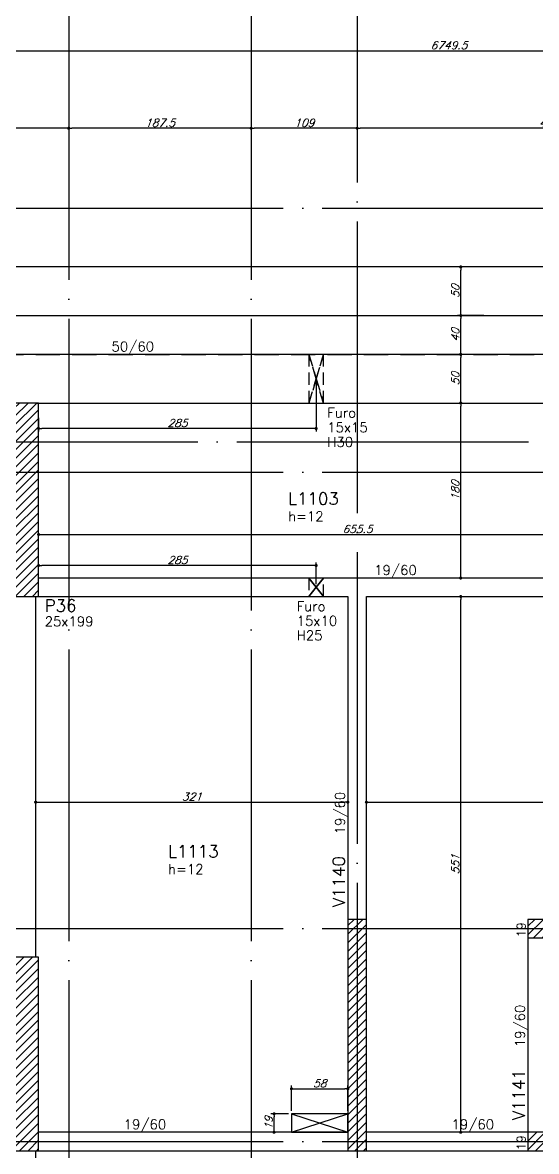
# Model space of a CAD drawing. Extents: x -4723 to 4922, y -2048 to 2452.
# Drawn here: x -553 to -25, y 645 to 1806 of the extents above; entities that cross this region are included whole.
import ezdxf
from ezdxf.enums import TextEntityAlignment as Align

# ---------------------------------------------------------------- set-up
doc = ezdxf.new("R2010")
doc.units = 0
doc.header["$LTSCALE"] = 50
doc.header["$MEASUREMENT"] = 0
for name, pattern in [('DASHED', [0.75, 0.5, -0.25]), ('EIXO', [6.8, 6, -0.4, 0, -0.4]), ('HIDDEN', [0.375, 0.25, -0.125])]:
    doc.linetypes.add(name, pattern=pattern)
doc.layers.get('0').update_dxf_attribs({"linetype": 'CONTINUOUS'})
doc.layers.get('DEFPOINTS').update_dxf_attribs({"linetype": 'CONTINUOUS'})
for name, color, linetype in [('242', 3, 'CONTINUOUS'), ('71', 6, 'CONTINUOUS'), ('F-COTAS', 106, 'CONTINUOUS'), ('F-COTAS-FUROS', 50, 'CONTINUOUS'), ('F-EIXO', 12, 'EIXO'), ('F-FURO-PAREDE', 2, 'HIDDEN'), ('F-FURO-PAREDE-TEXTOS', 2, 'CONTINUOUS'), ('F-LAJES', 3, 'CONTINUOUS'), ('F-LAJES-DIM', 2, 'CONTINUOUS'), ('F-LAJES-NOME', 4, 'CONTINUOUS'), ('F-PILARES-DIM', 172, 'CONTINUOUS'), ('F-PILARES-HACH', 174, 'CONTINUOUS'), ('F-PILARES-NOME', 170, 'CONTINUOUS'), ('F-PILARES-S', 170, 'CONTINUOUS'), ('F-TEXTO', 6, 'CONTINUOUS'), ('F-VIGAS', 3, 'CONTINUOUS'), ('F-VIGAS-DIM', 2, 'CONTINUOUS'), ('F-VIGAS-NOME', 4, 'CONTINUOUS'), ('F-VÃO', 1, 'CONTINUOUS')]:
    doc.layers.add(name, color=color, linetype=linetype)
doc.styles.add('CP-TEXT-INCL', font='simplex.shx', dxfattribs={"oblique": 20})
doc.styles.add('MCP', font='simplex.shx')
doc.styles.add('ROMANS', font='simplex.shx')
doc.dimstyles.new('CP-COTAS-50', dxfattribs={"dimscale": 0.64, "dimtxt": 12.5, "dimasz": 5, "dimexe": 5, "dimexo": 5, "dimgap": 2.5, "dimtad": 1, "dimdec": 1, "dimdsep": 46, "dimtxsty": 'CP-TEXT-INCL', "dimblk1": 'DOT', "dimblk2": 'DOT', "dimsah": 1, "dimcen": 9, "dimclrd": 256, "dimclre": 256, "dimclrt": 256, "dimadec": 0, "dimazin": 0, "dimtfac": 1, "dimtdec": 1, "dimtmove": 2, "dimatfit": 3, "dimldrblk": 'DOT', "dimfxl": 0, "dimtolj": 1, "dimarcsym": 0})

# ---------------------------------------------------------------- blocks, each defined once
blk = doc.blocks.new('_DOT')
at = {"color": 0, "linetype": 'ByBlock'}
blk.add_line((-0.5, 0), (-1, 0), dxfattribs=at)
at = {"color": 0, "linetype": 'ByBlock', "const_width": 0.5}
blk.add_lwpolyline([(-0.25, 0, 1), (0.25, 0, 1)], format="xyb", close=True, dxfattribs=at)
blk = doc.blocks.new('*D45')
at = {"layer": 'DEFPOINTS', "color": 0, "linetype": 'Continuous', "transparency": 16777216}
for p in [(-103, 1215.5), (-103, 1215.5), (-103, 664.5)]:
    blk.add_point(p, dxfattribs=at)
at = {"layer": 'F-COTAS', "linetype": 'Continuous', "lineweight": -2, "transparency": 16777216}
blk.add_line((-103, 667.7), (-103, 1212.3), dxfattribs=at)
at = {"layer": 'F-COTAS', "linetype": 'Continuous', "lineweight": -2, "transparency": 16777216, "xscale": 3.2, "yscale": 3.2, "zscale": 3.2}
for p, rotation in [((-103, 1215.5), 90), ((-103, 664.5), 270)]:
    blk.add_blockref('_DOT', p, dxfattribs=dict(at, rotation=rotation))
at = {"layer": 'F-COTAS', "linetype": 'Continuous', "transparency": 16777216, "insert": (-108.6, 940), "char_height": 8, "attachment_point": 5, "rotation": 90, "style": 'CP-TEXT-INCL'}
blk.add_mtext('\\A1;551', dxfattribs=at)
blk = doc.blocks.new('*D46')
at = {"layer": 'DEFPOINTS', "color": 0, "linetype": 'Continuous', "transparency": 16777216}
for p in [(-103, 1414.5), (-103, 1414.5), (-103, 1234.5)]:
    blk.add_point(p, dxfattribs=at)
at = {"layer": 'F-COTAS', "linetype": 'Continuous', "lineweight": -2, "transparency": 16777216}
blk.add_line((-103, 1237.7), (-103, 1411.3), dxfattribs=at)
at = {"layer": 'F-COTAS', "linetype": 'Continuous', "lineweight": -2, "transparency": 16777216, "xscale": 3.2, "yscale": 3.2, "zscale": 3.2}
for p, rotation in [((-103, 1414.5), 90), ((-103, 1234.5), 270)]:
    blk.add_blockref('_DOT', p, dxfattribs=dict(at, rotation=rotation))
at = {"layer": 'F-COTAS', "linetype": 'Continuous', "transparency": 16777216, "insert": (-108.6, 1324.5), "char_height": 8, "attachment_point": 5, "rotation": 90, "style": 'CP-TEXT-INCL'}
blk.add_mtext('\\A1;180', dxfattribs=at)
blk = doc.blocks.new('*D47')
at = {"layer": 'DEFPOINTS', "color": 0, "linetype": 'Continuous', "transparency": 16777216}
for p in [(-103, 1464.5), (-103, 1464.5), (-103, 1414.5)]:
    blk.add_point(p, dxfattribs=at)
at = {"layer": 'F-COTAS', "linetype": 'Continuous', "lineweight": -2, "transparency": 16777216}
blk.add_line((-103, 1417.7), (-103, 1461.3), dxfattribs=at)
at = {"layer": 'F-COTAS', "linetype": 'Continuous', "lineweight": -2, "transparency": 16777216, "xscale": 3.2, "yscale": 3.2, "zscale": 3.2}
for p, rotation in [((-103, 1464.5), 90), ((-103, 1414.5), 270)]:
    blk.add_blockref('_DOT', p, dxfattribs=dict(at, rotation=rotation))
at = {"layer": 'F-COTAS', "linetype": 'Continuous', "transparency": 16777216, "insert": (-108.6, 1439.5), "char_height": 8, "attachment_point": 5, "rotation": 90, "style": 'CP-TEXT-INCL'}
blk.add_mtext('\\A1;50', dxfattribs=at)
blk = doc.blocks.new('*D48')
at = {"layer": 'DEFPOINTS', "color": 0, "linetype": 'Continuous', "transparency": 16777216}
for p in [(-103, 1504.5), (-103, 1504.5), (-103, 1464.5)]:
    blk.add_point(p, dxfattribs=at)
at = {"layer": 'F-COTAS', "linetype": 'Continuous', "lineweight": -2, "transparency": 16777216}
blk.add_line((-103, 1467.7), (-103, 1501.3), dxfattribs=at)
at = {"layer": 'F-COTAS', "linetype": 'Continuous', "lineweight": -2, "transparency": 16777216, "xscale": 3.2, "yscale": 3.2, "zscale": 3.2}
for p, rotation in [((-103, 1504.5), 90), ((-103, 1464.5), 270)]:
    blk.add_blockref('_DOT', p, dxfattribs=dict(at, rotation=rotation))
at = {"layer": 'F-COTAS', "linetype": 'Continuous', "transparency": 16777216, "insert": (-108.6, 1484.5), "char_height": 8, "attachment_point": 5, "rotation": 90, "style": 'CP-TEXT-INCL'}
blk.add_mtext('\\A1;40', dxfattribs=at)
blk = doc.blocks.new('*D83')
at = {"layer": 'DEFPOINTS', "color": 0, "linetype": 'Continuous', "transparency": 16777216}
for p in [(-540, 1004), (-219, 1004), (-219, 1004)]:
    blk.add_point(p, dxfattribs=at)
at = {"layer": 'F-COTAS', "linetype": 'Continuous', "lineweight": -2, "transparency": 16777216}
blk.add_line((-536.8, 1004), (-222.2, 1004), dxfattribs=at)
at = {"layer": 'F-COTAS', "linetype": 'Continuous', "lineweight": -2, "transparency": 16777216, "xscale": 3.2, "yscale": 3.2, "zscale": 3.2, "rotation": 180}
blk.add_blockref('_DOT', (-540, 1004), dxfattribs=at)
at = {"layer": 'F-COTAS', "linetype": 'Continuous', "lineweight": -2, "transparency": 16777216, "xscale": 3.2, "yscale": 3.2, "zscale": 3.2}
blk.add_blockref('_DOT', (-219, 1004), dxfattribs=at)
at = {"layer": 'F-COTAS', "linetype": 'Continuous', "transparency": 16777216, "insert": (-379.5, 1009.6), "char_height": 8, "attachment_point": 5, "style": 'CP-TEXT-INCL'}
blk.add_mtext('\\A1;321', dxfattribs=at)
blk = doc.blocks.new('*D84')
at = {"layer": 'DEFPOINTS', "color": 0, "linetype": 'Continuous', "transparency": 16777216}
for p in [(-200, 1004), (596, 1004), (596, 1004)]:
    blk.add_point(p, dxfattribs=at)
at = {"layer": 'F-COTAS', "linetype": 'Continuous', "lineweight": -2, "transparency": 16777216}
blk.add_line((-196.8, 1004), (592.8, 1004), dxfattribs=at)
at = {"layer": 'F-COTAS', "linetype": 'Continuous', "lineweight": -2, "transparency": 16777216, "xscale": 3.2, "yscale": 3.2, "zscale": 3.2, "rotation": 180}
blk.add_blockref('_DOT', (-200, 1004), dxfattribs=at)
at = {"layer": 'F-COTAS', "linetype": 'Continuous', "lineweight": -2, "transparency": 16777216, "xscale": 3.2, "yscale": 3.2, "zscale": 3.2}
blk.add_blockref('_DOT', (596, 1004), dxfattribs=at)
at = {"layer": 'F-COTAS', "linetype": 'Continuous', "transparency": 16777216, "insert": (198, 1009.6), "char_height": 8, "attachment_point": 5, "style": 'CP-TEXT-INCL'}
blk.add_mtext('\\A1;796', dxfattribs=at)
blk = doc.blocks.new('*D91')
at = {"layer": 'DEFPOINTS', "color": 0, "linetype": 'Continuous', "transparency": 16777216}
for p in [(-537, 1279.3), (118.5, 1279.3), (118.5, 1279.3)]:
    blk.add_point(p, dxfattribs=at)
at = {"layer": 'F-COTAS', "linetype": 'Continuous', "lineweight": -2, "transparency": 16777216}
blk.add_line((-533.8, 1279.3), (115.3, 1279.3), dxfattribs=at)
at = {"layer": 'F-COTAS', "linetype": 'Continuous', "lineweight": -2, "transparency": 16777216, "xscale": 3.2, "yscale": 3.2, "zscale": 3.2, "rotation": 180}
blk.add_blockref('_DOT', (-537, 1279.3), dxfattribs=at)
at = {"layer": 'F-COTAS', "linetype": 'Continuous', "lineweight": -2, "transparency": 16777216, "xscale": 3.2, "yscale": 3.2, "zscale": 3.2}
blk.add_blockref('_DOT', (118.5, 1279.3), dxfattribs=at)
at = {"layer": 'F-COTAS', "linetype": 'Continuous', "transparency": 16777216, "insert": (-209.2, 1284.9), "char_height": 8, "attachment_point": 5, "style": 'CP-TEXT-INCL'}
blk.add_mtext('\\A1;655.5', dxfattribs=at)
blk = doc.blocks.new('*D142')
at = {"layer": 'DEFPOINTS', "color": 0, "linetype": 'Continuous', "transparency": 16777216}
for p in [(-103, 1554.5), (-75.9, 1554.5), (-75.9, 1504.5)]:
    blk.add_point(p, dxfattribs=at)
at = {"layer": 'F-COTAS', "linetype": 'Continuous', "lineweight": -2, "transparency": 16777216}
for p, q in [((-79.1, 1554.5), (-106.2, 1554.5)), ((-103, 1507.7), (-103, 1551.3)), ((-79.1, 1504.5), (-106.2, 1504.5))]:
    blk.add_line(p, q, dxfattribs=at)
at = {"layer": 'F-COTAS', "linetype": 'Continuous', "lineweight": -2, "transparency": 16777216, "xscale": 3.2, "yscale": 3.2, "zscale": 3.2}
for p, rotation in [((-103, 1554.5), 90), ((-103, 1504.5), 270)]:
    blk.add_blockref('_DOT', p, dxfattribs=dict(at, rotation=rotation))
at = {"layer": 'F-COTAS', "linetype": 'Continuous', "transparency": 16777216, "insert": (-108.6, 1529.5), "char_height": 8, "attachment_point": 5, "rotation": 90, "style": 'CP-TEXT-INCL'}
blk.add_mtext('\\A1;50', dxfattribs=at)
blk = doc.blocks.new('*U152')
at = {"layer": 'F-EIXO'}
blk.add_line((0, 0), (7197, 0), dxfattribs=at)
at = {"layer": 'F-TEXTO', "style": 'ROMANS'}
blk.add_attdef('EIXO', text='', height=17.5, dxfattribs=at).set_placement((-28.2072, 0), align=Align.MIDDLE_CENTER)
blk = doc.blocks.new('*U155')
at = {"layer": 'F-EIXO'}
blk.add_line((0, 0), (7197, 0), dxfattribs=at)
at = {"layer": 'F-TEXTO', "style": 'ROMANS'}
blk.add_attdef('EIXO', text='', height=17.5, dxfattribs=at).set_placement((-28.2072, 0), align=Align.MIDDLE_CENTER)
blk = doc.blocks.new('*U156')
at = {"layer": 'F-EIXO'}
blk.add_line((0, 0), (7197, 0), dxfattribs=at)
at = {"layer": 'F-TEXTO', "style": 'ROMANS'}
blk.add_attdef('EIXO', text='', height=17.5, dxfattribs=at).set_placement((-28.2072, 0), align=Align.MIDDLE_CENTER)
blk = doc.blocks.new('*U157')
at = {"layer": 'F-EIXO'}
blk.add_line((0, 0), (7285, 0), dxfattribs=at)
at = {"layer": 'F-TEXTO', "style": 'ROMANS'}
blk.add_attdef('EIXO', text='', height=17.5, dxfattribs=at).set_placement((-28.2072, 0), align=Align.MIDDLE_CENTER)
blk = doc.blocks.new('*U163')
at = {"layer": 'F-EIXO'}
blk.add_line((0, 0), (0, -2655), dxfattribs=at)
at = {"layer": 'F-TEXTO', "style": 'ROMANS'}
blk.add_attdef('EIXO', text='', height=17.5, rotation=360, dxfattribs=at).set_placement((0, 28.2), align=Align.MIDDLE_CENTER)
blk = doc.blocks.new('*U166')
at = {"layer": 'F-EIXO'}
blk.add_line((0, 0), (0, -2655), dxfattribs=at)
at = {"layer": 'F-TEXTO', "style": 'ROMANS'}
blk.add_attdef('EIXO', text='', height=17.5, rotation=360, dxfattribs=at).set_placement((0, 28.2), align=Align.MIDDLE_CENTER)
blk = doc.blocks.new('*U167')
at = {"layer": 'F-EIXO'}
blk.add_line((0, 0), (0, -2755), dxfattribs=at)
at = {"layer": 'F-TEXTO', "style": 'ROMANS'}
blk.add_attdef('EIXO', text='', height=17.5, rotation=360, dxfattribs=at).set_placement((0, 28.2072), align=Align.MIDDLE_CENTER)
blk = doc.blocks.new('*U170')
at = {"layer": 'F-EIXO'}
blk.add_line((0, 0), (7197, 0), dxfattribs=at)
at = {"layer": 'F-TEXTO', "style": 'ROMANS'}
blk.add_attdef('EIXO', text='', height=17.5, dxfattribs=at).set_placement((-28.2072, 0), align=Align.MIDDLE_CENTER)
blk = doc.blocks.new('*D231')
at = {"layer": 'DEFPOINTS', "color": 0, "linetype": 'Continuous', "transparency": 16777216}
for p in [(3259.5, 1776.9), (-3490, 1504.5), (3259.5, 1504.5)]:
    blk.add_point(p, dxfattribs=at)
at = {"layer": 'F-COTAS', "linetype": 'Continuous', "lineweight": -2, "transparency": 16777216}
for p, q in [((-3490, 1507.7), (-3490, 1780.1)), ((-3486.8, 1776.9), (3256.3, 1776.9)), ((3259.5, 1507.7), (3259.5, 1780.1))]:
    blk.add_line(p, q, dxfattribs=at)
at = {"layer": 'F-COTAS', "linetype": 'Continuous', "lineweight": -2, "transparency": 16777216, "xscale": 3.2, "yscale": 3.2, "zscale": 3.2, "rotation": 180}
blk.add_blockref('_DOT', (-3490, 1776.9), dxfattribs=at)
at = {"layer": 'F-COTAS', "linetype": 'Continuous', "lineweight": -2, "transparency": 16777216, "xscale": 3.2, "yscale": 3.2, "zscale": 3.2}
blk.add_blockref('_DOT', (3259.5, 1776.9), dxfattribs=at)
at = {"layer": 'F-COTAS', "linetype": 'Continuous', "transparency": 16777216, "insert": (-115.2, 1782.5), "char_height": 8, "attachment_point": 5, "style": 'CP-TEXT-INCL'}
blk.add_mtext('\\A1;6749.5', dxfattribs=at)
blk = doc.blocks.new('*D244')
at = {"layer": 'DEFPOINTS', "color": 0, "linetype": 'Continuous', "transparency": 16777216}
for p in [(-209.5, 1701.1), (-209.5, 1697.1), (195, 1701.1)]:
    blk.add_point(p, dxfattribs=at)
at = {"layer": 'F-COTAS', "linetype": 'Continuous', "lineweight": -2, "transparency": 16777216}
for p, q in [((-209.5, 1697.9), (-209.5, 1693.9)), ((191.8, 1697.1), (-206.3, 1697.1)), ((195, 1697.9), (195, 1693.9))]:
    blk.add_line(p, q, dxfattribs=at)
at = {"layer": 'F-COTAS', "linetype": 'Continuous', "lineweight": -2, "transparency": 16777216, "xscale": 3.2, "yscale": 3.2, "zscale": 3.2, "rotation": 180}
blk.add_blockref('_DOT', (-209.5, 1697.1), dxfattribs=at)
at = {"layer": 'F-COTAS', "linetype": 'Continuous', "lineweight": -2, "transparency": 16777216, "xscale": 3.2, "yscale": 3.2, "zscale": 3.2}
blk.add_blockref('_DOT', (195, 1697.1), dxfattribs=at)
at = {"layer": 'F-COTAS', "linetype": 'Continuous', "transparency": 16777216, "insert": (-7.3, 1702.7), "char_height": 8, "attachment_point": 5, "style": 'CP-TEXT-INCL'}
blk.add_mtext('\\A1;404.5', dxfattribs=at)
blk = doc.blocks.new('*D245')
at = {"layer": 'DEFPOINTS', "color": 0, "linetype": 'Continuous', "transparency": 16777216}
for p in [(-318.5, 1701.1), (-318.5, 1697.1), (-209.5, 1701.1)]:
    blk.add_point(p, dxfattribs=at)
at = {"layer": 'F-COTAS', "linetype": 'Continuous', "lineweight": -2, "transparency": 16777216}
for p, q in [((-318.5, 1697.9), (-318.5, 1693.9)), ((-212.7, 1697.1), (-315.3, 1697.1)), ((-209.5, 1697.9), (-209.5, 1693.9))]:
    blk.add_line(p, q, dxfattribs=at)
at = {"layer": 'F-COTAS', "linetype": 'Continuous', "lineweight": -2, "transparency": 16777216, "xscale": 3.2, "yscale": 3.2, "zscale": 3.2, "rotation": 180}
blk.add_blockref('_DOT', (-318.5, 1697.1), dxfattribs=at)
at = {"layer": 'F-COTAS', "linetype": 'Continuous', "lineweight": -2, "transparency": 16777216, "xscale": 3.2, "yscale": 3.2, "zscale": 3.2}
blk.add_blockref('_DOT', (-209.5, 1697.1), dxfattribs=at)
at = {"layer": 'F-COTAS', "linetype": 'Continuous', "transparency": 16777216, "insert": (-264, 1702.7), "char_height": 8, "attachment_point": 5, "style": 'CP-TEXT-INCL'}
blk.add_mtext('\\A1;109', dxfattribs=at)
blk = doc.blocks.new('*D246')
at = {"layer": 'DEFPOINTS', "color": 0, "linetype": 'Continuous', "transparency": 16777216}
for p in [(-506, 1701.1), (-506, 1697.1), (-318.5, 1701.1)]:
    blk.add_point(p, dxfattribs=at)
at = {"layer": 'F-COTAS', "linetype": 'Continuous', "lineweight": -2, "transparency": 16777216}
for p, q in [((-506, 1697.9), (-506, 1693.9)), ((-321.7, 1697.1), (-502.8, 1697.1)), ((-318.5, 1697.9), (-318.5, 1693.9))]:
    blk.add_line(p, q, dxfattribs=at)
at = {"layer": 'F-COTAS', "linetype": 'Continuous', "lineweight": -2, "transparency": 16777216, "xscale": 3.2, "yscale": 3.2, "zscale": 3.2, "rotation": 180}
blk.add_blockref('_DOT', (-506, 1697.1), dxfattribs=at)
at = {"layer": 'F-COTAS', "linetype": 'Continuous', "lineweight": -2, "transparency": 16777216, "xscale": 3.2, "yscale": 3.2, "zscale": 3.2}
blk.add_blockref('_DOT', (-318.5, 1697.1), dxfattribs=at)
at = {"layer": 'F-COTAS', "linetype": 'Continuous', "transparency": 16777216, "insert": (-412.3, 1702.7), "char_height": 8, "attachment_point": 5, "style": 'CP-TEXT-INCL'}
blk.add_mtext('\\A1;187.5', dxfattribs=at)
blk = doc.blocks.new('*D247')
at = {"layer": 'DEFPOINTS', "color": 0, "linetype": 'Continuous', "transparency": 16777216}
for p in [(-709.5, 1701.1), (-709.5, 1697.1), (-506, 1701.1)]:
    blk.add_point(p, dxfattribs=at)
at = {"layer": 'F-COTAS', "linetype": 'Continuous', "lineweight": -2, "transparency": 16777216}
for p, q in [((-709.5, 1697.9), (-709.5, 1693.9)), ((-509.2, 1697.1), (-706.3, 1697.1)), ((-506, 1697.9), (-506, 1693.9))]:
    blk.add_line(p, q, dxfattribs=at)
at = {"layer": 'F-COTAS', "linetype": 'Continuous', "lineweight": -2, "transparency": 16777216, "xscale": 3.2, "yscale": 3.2, "zscale": 3.2, "rotation": 180}
blk.add_blockref('_DOT', (-709.5, 1697.1), dxfattribs=at)
at = {"layer": 'F-COTAS', "linetype": 'Continuous', "lineweight": -2, "transparency": 16777216, "xscale": 3.2, "yscale": 3.2, "zscale": 3.2}
blk.add_blockref('_DOT', (-506, 1697.1), dxfattribs=at)
at = {"layer": 'F-COTAS', "linetype": 'Continuous', "transparency": 16777216, "insert": (-607.8, 1702.7), "char_height": 8, "attachment_point": 5, "style": 'CP-TEXT-INCL'}
blk.add_mtext('\\A1;203.5', dxfattribs=at)
blk = doc.blocks.new('*U307')
at = {"layer": 'F-VÃO'}
for p, q in [((0, 0), (58, 19)), ((0, 19), (58, 0))]:
    blk.add_line(p, q, dxfattribs=at)
at = {"layer": 'F-VÃO', "color": 3}
blk.add_lwpolyline([(0, 0), (58, 0), (58, 19), (0, 19)], close=True, dxfattribs=at)
blk = doc.blocks.new('*D465')
at = {"layer": 'DEFPOINTS', "color": 0, "linetype": 'Continuous', "transparency": 16777216}
for p in [(-219, 709.3), (-277, 683.5), (-219, 683.5)]:
    blk.add_point(p, dxfattribs=at)
at = {"layer": 'F-COTAS-FUROS', "linetype": 'Continuous', "lineweight": -2, "transparency": 16777216}
for p, q in [((-277, 686.7), (-277, 712.5)), ((-273.8, 709.3), (-222.2, 709.3)), ((-219, 686.7), (-219, 712.5))]:
    blk.add_line(p, q, dxfattribs=at)
at = {"layer": 'F-COTAS-FUROS', "linetype": 'Continuous', "lineweight": -2, "transparency": 16777216, "xscale": 3.2, "yscale": 3.2, "zscale": 3.2, "rotation": 180}
blk.add_blockref('_DOT', (-277, 709.3), dxfattribs=at)
at = {"layer": 'F-COTAS-FUROS', "linetype": 'Continuous', "lineweight": -2, "transparency": 16777216, "xscale": 3.2, "yscale": 3.2, "zscale": 3.2}
blk.add_blockref('_DOT', (-219, 709.3), dxfattribs=at)
at = {"layer": 'F-COTAS-FUROS', "linetype": 'Continuous', "transparency": 16777216, "insert": (-248, 714.9), "char_height": 8, "attachment_point": 5, "style": 'CP-TEXT-INCL'}
blk.add_mtext('\\A1;58', dxfattribs=at)
blk = doc.blocks.new('*D466')
at = {"layer": 'DEFPOINTS', "color": 0, "linetype": 'Continuous', "transparency": 16777216}
for p in [(-294.9, 683.5), (-277, 683.5), (-277, 664.5)]:
    blk.add_point(p, dxfattribs=at)
at = {"layer": 'F-COTAS-FUROS', "linetype": 'Continuous', "lineweight": -2, "transparency": 16777216}
for p, q in [((-280.2, 683.5), (-298.1, 683.5)), ((-294.9, 667.7), (-294.9, 680.3)), ((-280.2, 664.5), (-298.1, 664.5))]:
    blk.add_line(p, q, dxfattribs=at)
at = {"layer": 'F-COTAS-FUROS', "linetype": 'Continuous', "lineweight": -2, "transparency": 16777216, "xscale": 3.2, "yscale": 3.2, "zscale": 3.2}
for p, rotation in [((-294.9, 683.5), 90), ((-294.9, 664.5), 270)]:
    blk.add_blockref('_DOT', p, dxfattribs=dict(at, rotation=rotation))
at = {"layer": 'F-COTAS-FUROS', "linetype": 'Continuous', "transparency": 16777216, "insert": (-300.5, 674), "char_height": 8, "attachment_point": 5, "rotation": 90, "style": 'CP-TEXT-INCL'}
blk.add_mtext('\\A1;19', dxfattribs=at)
blk = doc.blocks.new('*D515')
at = {"layer": 'DEFPOINTS', "color": 0, "linetype": 'Continuous', "transparency": 16777216}
for p in [(-537, 1247.4), (-537, 1239.6), (-251.6, 1225)]:
    blk.add_point(p, dxfattribs=at)
at = {"layer": 'F-COTAS-FUROS', "linetype": 'Continuous', "lineweight": -2, "transparency": 16777216}
for p, q in [((-537, 1242.8), (-537, 1250.6)), ((-254.8, 1247.4), (-533.8, 1247.4)), ((-251.6, 1228.2), (-251.6, 1250.6))]:
    blk.add_line(p, q, dxfattribs=at)
at = {"layer": 'F-COTAS-FUROS', "linetype": 'Continuous', "lineweight": -2, "transparency": 16777216, "xscale": 3.2, "yscale": 3.2, "zscale": 3.2, "rotation": 180}
blk.add_blockref('_DOT', (-537, 1247.4), dxfattribs=at)
at = {"layer": 'F-COTAS-FUROS', "linetype": 'Continuous', "lineweight": -2, "transparency": 16777216, "xscale": 3.2, "yscale": 3.2, "zscale": 3.2}
blk.add_blockref('_DOT', (-251.6, 1247.4), dxfattribs=at)
at = {"layer": 'F-COTAS-FUROS', "linetype": 'Continuous', "transparency": 16777216, "insert": (-394.3, 1253), "char_height": 8, "attachment_point": 5, "style": 'CP-TEXT-INCL'}
blk.add_mtext('\\A1;285', dxfattribs=at)
blk = doc.blocks.new('*D516')
at = {"layer": 'DEFPOINTS', "color": 0, "linetype": 'Continuous', "transparency": 16777216}
for p in [(-251.6, 1439.5), (-537, 1402.4), (-537, 1388.3)]:
    blk.add_point(p, dxfattribs=at)
at = {"layer": 'F-COTAS-FUROS', "linetype": 'Continuous', "lineweight": -2, "transparency": 16777216}
for p, q in [((-251.6, 1436.3), (-251.6, 1385.1)), ((-537, 1399.2), (-537, 1385.1)), ((-254.8, 1388.3), (-533.8, 1388.3))]:
    blk.add_line(p, q, dxfattribs=at)
at = {"layer": 'F-COTAS-FUROS', "linetype": 'Continuous', "lineweight": -2, "transparency": 16777216, "xscale": 3.2, "yscale": 3.2, "zscale": 3.2, "rotation": 180}
blk.add_blockref('_DOT', (-537, 1388.3), dxfattribs=at)
at = {"layer": 'F-COTAS-FUROS', "linetype": 'Continuous', "lineweight": -2, "transparency": 16777216, "xscale": 3.2, "yscale": 3.2, "zscale": 3.2}
blk.add_blockref('_DOT', (-251.6, 1388.3), dxfattribs=at)
at = {"layer": 'F-COTAS-FUROS', "linetype": 'Continuous', "transparency": 16777216, "insert": (-394.3, 1393.9), "char_height": 8, "attachment_point": 5, "style": 'CP-TEXT-INCL'}
blk.add_mtext('\\A1;285', dxfattribs=at)

msp = doc.modelspace()

# ---------------------------------------------------------------- hatches: boundary and pattern name
at = {"layer": 'F-PILARES-HACH', "linetype": 'Continuous'}
h = msp.add_hatch(dxfattribs=at)
h.set_pattern_fill('ANSI31', color=256, scale=50, style=0)
h.paths.add_polyline_path([(-562, 1215.5), (-537, 1215.5), (-537, 1414.5), (-562, 1414.5)], flags=16)
h = msp.add_hatch(dxfattribs=at)
h.set_pattern_fill('ANSI31', color=256, scale=50, style=0)
h.paths.add_polyline_path([(-219, 645.5), (-200, 645.5), (-200, 883.5), (-219, 883.5)], flags=16)
h = msp.add_hatch(dxfattribs=at)
h.set_pattern_fill('ANSI31', color=256, scale=50, style=0)
h.paths.add_polyline_path([(204, 645.5), (204, 883.5), (-34, 883.5), (-34, 864.5), (185, 864.5), (185, 664.5), (-34, 664.5), (-34, 645.5)], flags=16)
h = msp.add_hatch(dxfattribs=at)
h.set_pattern_fill('ANSI31', color=256, scale=50, style=0)
h.paths.add_polyline_path([(-562, 645.5), (-537, 645.5), (-537, 844.5), (-562, 844.5)], flags=16)

# ---------------------------------------------------------------- linework, layer by layer
at = {"layer": '242', "linetype": 'Continuous'}
for p, q in [((-549.5, 1315), (-549.5, 1315)), ((-209.5, 764.5), (-209.5, 764.5)), ((-549.5, 745), (-549.5, 745))]:
    msp.add_line(p, q, dxfattribs=at)
at = {"layer": '71', "color": 2}
msp.add_line((615, 1554.5), (-3430, 1554.5), dxfattribs=at)
at = {"layer": '71', "color": 1, "linetype": 'DASHED'}
msp.add_line((-3390, 1464.5), (615, 1464.5), dxfattribs=at)
at = {"layer": 'F-FURO-PAREDE'}
for points in [[(-251.6, 1439.5), (-259.1, 1414.5), (-244.1, 1414.5), (-251.6, 1439.5), (-244.1, 1414.5), (-244.1, 1464.5), (-251.6, 1439.5), (-244.1, 1464.5), (-259.1, 1464.5), (-251.6, 1439.5), (-259.1, 1464.5), (-259.1, 1414.5), (-251.6, 1439.5)], [(-251.6, 1225), (-259.1, 1215.5), (-244.1, 1215.5), (-251.6, 1225), (-244.1, 1215.5), (-244.1, 1234.5), (-251.6, 1225), (-244.1, 1234.5), (-259.1, 1234.5), (-251.6, 1225), (-259.1, 1234.5), (-259.1, 1215.5), (-251.6, 1225)]]:
    msp.add_lwpolyline(points, dxfattribs=at)
at = {"layer": 'F-LAJES', "linetype": 'Continuous'}
msp.add_line((-3490, 1504.5), (615, 1504.5), dxfattribs=at)
at = {"layer": 'F-PILARES-S', "linetype": 'Continuous'}
for points in [[(-562, 1215.5), (-537, 1215.5), (-537, 1414.5), (-562, 1414.5), (-562, 1215.5)], [(-219, 645.5), (-200, 645.5), (-200, 883.5), (-219, 883.5), (-219, 645.5)], [(204, 645.5), (204, 883.5), (-34, 883.5), (-34, 864.5), (185, 864.5), (185, 664.5), (-34, 664.5), (-34, 645.5), (204, 645.5)], [(-562, 645.5), (-537, 645.5), (-537, 844.5), (-562, 844.5), (-562, 645.5)]]:
    msp.add_lwpolyline(points, dxfattribs=at)
at = {"layer": 'F-VIGAS'}
for points in [[(-549.5, 1464.5), (-1229.5, 1464.5)], [(265.5, 1464.5), (-549.5, 1464.5)], [(-540, 1414.5), (256, 1414.5)], [(-209.5, 1234.5), (-537, 1234.5)], [(118.5, 1234.5), (-209.5, 1234.5)], [(-540, 844.5), (-540, 1215.5)], [(-537, 1215.5), (-219, 1215.5)], [(-219, 1215.5), (-219, 883.5)], [(-200, 883.5), (-200, 1215.5)], [(-200, 1215.5), (118.5, 1215.5)], [(-34, 864.5), (-34, 664.5)], [(-219, 664.5), (-537, 664.5)], [(-34, 664.5), (-200, 664.5)], [(-540, 493.5), (-540, 645.5)], [(-537, 645.5), (-219, 645.5)], [(-200, 645.5), (-34, 645.5)]]:
    msp.add_lwpolyline(points, dxfattribs=at)

# ---------------------------------------------------------------- block references
at = {"layer": 'F-EIXO', "linetype": 'Continuous'}
for name, p in [('*U167', (-209.5, 1941.357)), ('*U163', (-506, 1841.357)), ('*U166', (-318.5, 1841.357)), ('*U170', (-3646.32, 1615)), ('*U157', (-3734.274, 1374.5)), ('*U156', (-3646.32, 1343.5)), ('*U155', (-3646.32, 874)), ('*U152', (-3646.32, 655))]:
    msp.add_blockref(name, p, dxfattribs=at)
at = {"layer": 'F-VÃO', "linetype": 'Continuous'}
msp.add_blockref('*U307', (-277, 664.5), dxfattribs=at)

# ---------------------------------------------------------------- texts
at = {"layer": 'F-FURO-PAREDE-TEXTOS', "linetype": 'Continuous', "style": 'MCP'}
for s, p in [('Furo', (-240.19, 1399.5)), ('15x15', (-240.19, 1384.5)), ('H30', (-240.19, 1369.5)), ('Furo', (-271.6, 1200.5)), ('15x10', (-271.6, 1185.5)), ('H25', (-271.6, 1170.5))]:
    msp.add_text(s, height=10, dxfattribs=at).set_placement(p)
at = {"layer": 'F-LAJES-DIM', "linetype": 'Continuous', "style": 'MCP'}
for p in [(-280.355, 1292.991), (-403.871, 930.123)]:
    msp.add_text('h=12', height=10, dxfattribs=at).set_placement(p)
at = {"layer": 'F-LAJES-NOME', "linetype": 'Continuous', "style": 'MCP'}
for s, p in [('L1103', (-280.355, 1309.991)), ('L1113', (-403.871, 947.123))]:
    msp.add_text(s, height=12.5, dxfattribs=at).set_placement(p)
at = {"layer": 'F-PILARES-DIM', "linetype": 'Continuous', "style": 'MCP'}
msp.add_text('25x199', height=10, dxfattribs=at).set_placement((-530.75, 1184.875))
for p in [(-36.25, 865), (-36.25, 646)]:
    msp.add_text('19', height=9, rotation=90, dxfattribs=at).set_placement(p)
at = {"layer": 'F-PILARES-NOME', "linetype": 'Continuous', "style": 'MCP'}
msp.add_text('P36', height=12.5, dxfattribs=at).set_placement((-530.75, 1199.875))
at = {"layer": 'F-VIGAS-DIM', "linetype": 'Continuous', "style": 'MCP'}
for s, p in [('50/60', (-462, 1467.625)), ('19/60', (-191.927, 1237.67)), ('19/60', (-449.5, 667.625)), ('19/60', (-112.5, 667.625))]:
    msp.add_text(s, height=10, dxfattribs=at).set_placement(p)
for p in [(-222.125, 971), (-37.125, 752)]:
    msp.add_text('19/60', height=10, rotation=90, dxfattribs=at).set_placement(p)
at = {"layer": 'F-VIGAS-NOME', "linetype": 'Continuous', "style": 'MCP'}
for s, p in [('V1140', (-222.125, 896)), ('V1141', (-37.125, 677))]:
    msp.add_text(s, height=12.5, rotation=90, dxfattribs=at).set_placement(p)

# ---------------------------------------------------------------- dimensions: what is measured, and where the dimension line sits
at = {"layer": 'F-COTAS', "linetype": 'Continuous'}
for base, p1, p2, picture, middle in [((3259.5, 1776.883), (-3490, 1504.5), (3259.5, 1504.5), '*D231', (-115.25, 1782.483)), ((-709.5, 1697.104), (-506, 1701.104), (-709.5, 1701.104), '*D247', (-607.75, 1702.704)), ((-506, 1697.104), (-318.5, 1701.104), (-506, 1701.104), '*D246', (-412.25, 1702.704)), ((-318.5, 1697.104), (-209.5, 1701.104), (-318.5, 1701.104), '*D245', (-264, 1702.704)), ((-209.5, 1697.104), (195, 1701.104), (-209.5, 1701.104), '*D244', (-7.25, 1702.704))]:
    dim = msp.add_linear_dim(base=base, p1=p1, p2=p2, dimstyle='CP-COTAS-50', dxfattribs=at)
    dim.commit()
    dim.dimension.update_dxf_attribs({"geometry": picture, "text_midpoint": middle})
for base, p1, p2, angle, picture, middle in [((-102.998, 1554.5), (-75.927, 1504.5), (-75.927, 1554.5), 90, '*D142', (-108.598, 1529.5)), ((-102.998, 1504.5), (-102.998, 1464.5), (-102.998, 1504.5), 270, '*D48', (-108.598, 1484.5)), ((-102.998, 1464.5), (-102.998, 1414.5), (-102.998, 1464.5), 270, '*D47', (-108.598, 1439.5)), ((-102.998, 1414.5), (-102.998, 1234.5), (-102.998, 1414.5), 270, '*D46', (-108.598, 1324.5)), ((118.5, 1279.344), (-537, 1279.344), (118.5, 1279.344), 180, '*D91', (-209.25, 1284.944)), ((-102.998, 1215.5), (-102.998, 664.5), (-102.998, 1215.5), 270, '*D45', (-108.598, 940)), ((-219, 1003.976), (-540, 1003.976), (-219, 1003.976), 180, '*D83', (-379.5, 1009.576)), ((596, 1003.976), (-200, 1003.976), (596, 1003.976), 180, '*D84', (198, 1009.576))]:
    dim = msp.add_linear_dim(base=base, p1=p1, p2=p2, angle=angle, dimstyle='CP-COTAS-50', dxfattribs=at)
    dim.commit()
    dim.dimension.update_dxf_attribs({"geometry": picture, "text_midpoint": middle})
at = {"layer": 'F-COTAS-FUROS', "linetype": 'Continuous'}
for base, p1, p2, picture, middle in [((-537, 1388.338), (-251.6, 1439.5), (-537, 1402.399), '*D516', (-394.3, 1393.938)), ((-537, 1247.411), (-251.6, 1225), (-537, 1239.611), '*D515', (-394.3, 1253.011)), ((-219, 709.318), (-277, 683.5), (-219, 683.5), '*D465', (-248, 714.918))]:
    dim = msp.add_linear_dim(base=base, p1=p1, p2=p2, dimstyle='CP-COTAS-50', override={"dimdec": 0, "dimfxl": 7.5}, dxfattribs=at)
    dim.commit()
    dim.dimension.update_dxf_attribs({"geometry": picture, "text_midpoint": middle})
dim = msp.add_linear_dim(base=(-294.95, 683.5), p1=(-277, 664.5), p2=(-277, 683.5), angle=90, dimstyle='CP-COTAS-50', override={"dimdec": 0, "dimfxl": 7.5}, dxfattribs=at)
dim.commit()
dim.dimension.update_dxf_attribs({"geometry": '*D466', "text_midpoint": (-300.55, 674)})

doc.saveas('drawing.dxf')
